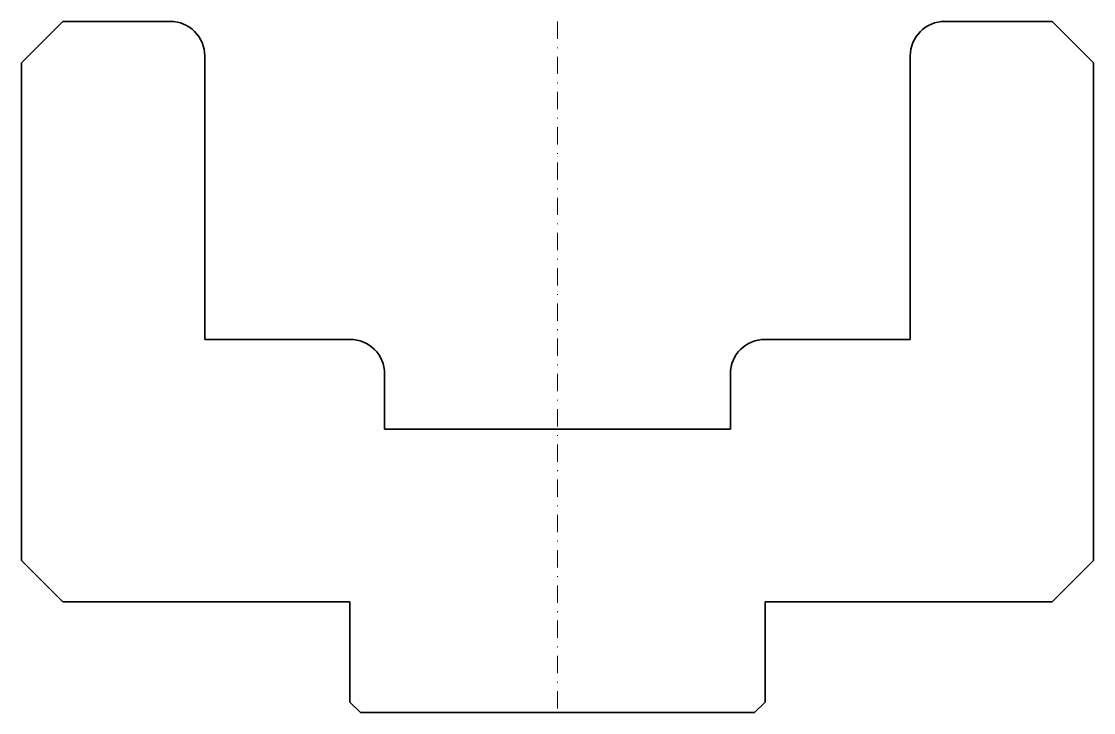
# Model space of a CAD drawing. Header units: millimetres. Extents: x -77 to 78, y -100 to 0.
import ezdxf

# ---------------------------------------------------------------- set-up
doc = ezdxf.new("R2010")
doc.units = ezdxf.units.MM
doc.header["$LTSCALE"] = 5
doc.linetypes.add('AUSGEZOGEN', pattern=[0])
doc.linetypes.add('DASHDOT', pattern=[1, 0.5, -0.25, 0, -0.25])
doc.layers.add('2', color=7, linetype='Continuous')

# ---------------------------------------------------------------- blocks, each defined once
blk = doc.blocks.new('20274_nNn00')
at = {"layer": '2', "color": 7, "linetype": 'AUSGEZOGEN', "lineweight": 35}
for p, q in [((-71.5, 0), (-77.5, -6)), ((-56, 0), (-71.5, 0)), ((71.5, 0), (56, 0)), ((77.5, -6), (71.5, 0)), ((-77.5, -6), (-77.5, -78)), ((-51, -46), (-51, -5)), ((51, -5), (51, -46)), ((77.5, -78), (77.5, -6)), ((-30, -46), (-51, -46)), ((51, -46), (30, -46)), ((-25, -59), (-25, -51)), ((25, -51), (25, -59)), ((25, -59), (-25, -59)), ((-77.5, -78), (-71.5, -84)), ((71.5, -84), (77.5, -78)), ((-71.5, -84), (-30, -84)), ((-30, -84), (-30, -98.5)), ((30, -98.5), (30, -84)), ((30, -84), (71.5, -84)), ((-30, -98.5), (-28.5, -100)), ((28.5, -100), (30, -98.5)), ((-28.5, -100), (28.5, -100))]:
    blk.add_line(p, q, dxfattribs=at)
for centre, start, end in [((56, -5), 90, 180), ((-56, -5), 0, 90), ((-30, -51), 360, 90), ((30, -51), 90, 180)]:
    blk.add_arc(centre, 5, start, end, dxfattribs=at)

msp = doc.modelspace()

# ---------------------------------------------------------------- linework, layer by layer
at = {"layer": '2', "color": 7, "linetype": 'DASHDOT', "lineweight": 18}
msp.add_line((0, 0), (0, -100), dxfattribs=at)

# ---------------------------------------------------------------- block references
msp.add_blockref('20274_nNn00', (0, 0))

doc.saveas('drawing.dxf')
